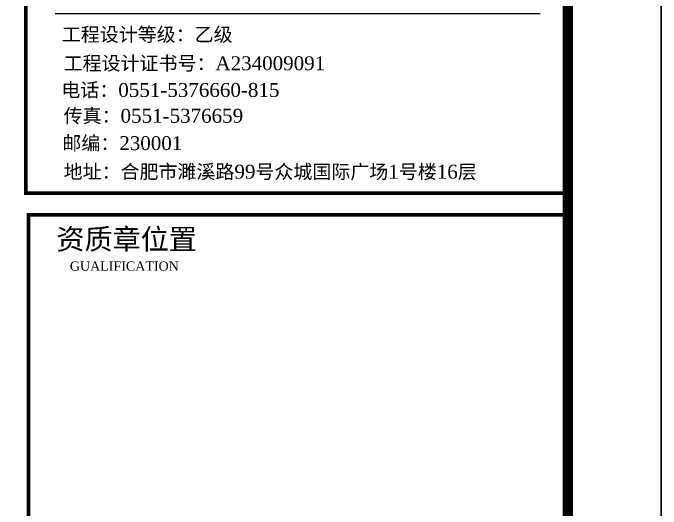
# Model space of a CAD drawing. Extents: x 54907 to 703237, y -798661 to -546661.
# Drawn here: x 479531 to 488916, y -686367 to -679182 of the extents above; entities that cross this region are included whole.
import ezdxf

# ---------------------------------------------------------------- set-up
doc = ezdxf.new("R2010")
doc.units = 0
doc.header["$LTSCALE"] = 1000
doc.header["$MEASUREMENT"] = 0
doc.layers.add('PUB_TEXT', color=7, linetype='Continuous')
doc.layers.add('PUB_TITLE', color=4, linetype='Continuous')
doc.layers.add('yichutu', color=7, linetype='Continuous', true_color=0xffffff, plot=False)
doc.styles.add('GHF', font='times.ttf')
doc.styles.add('STYLE1', font='simhei.ttf', dxfattribs={"width": 0.8})

# ---------------------------------------------------------------- blocks, each defined once
blk = doc.blocks.new('yct-1337-420-200550-63000-150-2010.0')
at = {"layer": 'yichutu', "color": 7, "true_color": 0xffffff}
blk.add_lwpolyline([(0, 0), (0, 63000), (200550, 63000), (200550, 0)], close=True, dxfattribs=at)

msp = doc.modelspace()

# ---------------------------------------------------------------- linework, layer by layer
at = {"color": 4, "lineweight": -2}
msp.add_line((480142.4, -679189.4), (487164.6, -679189.4), dxfattribs=at)
at = {"layer": 'PUB_TITLE'}
msp.add_line((488915.7, -735661.4), (488915.7, -672661.4), dxfattribs=at)
at = {"layer": 'PUB_TITLE', "const_width": 150}
msp.add_lwpolyline([(292115.7, -734161.4), (487565.7, -734161.4), (487565.7, -674161.4), (292115.7, -674161.4)], close=True, dxfattribs=at)
at = {"layer": 'PUB_TITLE', "color": 4, "const_width": 52.8}
for points in [[(479717.7, -681792.1), (487565.7, -681792.1), (487565.7, -674161.4), (479717.7, -674161.4)], [(479757.6, -690139), (487605.7, -690139), (487605.7, -682106), (479757.6, -682106)]]:
    msp.add_lwpolyline(points, close=True, dxfattribs=at)

# ---------------------------------------------------------------- block references
at = {"layer": 'yichutu'}
msp.add_blockref('yct-1337-420-200550-63000-150-2010.0', (288365.7, -735661.4), dxfattribs=at)

# ---------------------------------------------------------------- texts
at = {"layer": 'PUB_TEXT'}
for s, height, style, p in [('工程设计等级：乙级', 201.49, 'GHF', (480238.9, -679593.8)), ('工程设计证书号：A234009091', 201.486, 'GHF', (480264.8, -680010.8)), ('电话：0551-5376660-815', 201.486, 'GHF', (480232.3, -680397.7)), ('传真：0551-5376659', 201.486, 'GHF', (480264.8, -680771.7)), ('邮编：230001', 201.49, 'GHF', (480246.4, -681167.6)), ('地址：合肥市濉溪路99号众城国际广场1号楼16层', 201.486, 'GHF', (480264.8, -681581.4)), ('资质章位置', 298.5, 'STYLE1', (480159.5, -682607)), ('GUALIFICATION', 134.324, 'GHF', (480355.2, -682915.5))]:
    msp.add_text(s, height=height, dxfattribs=dict(at, style=style)).set_placement(p)

doc.saveas('drawing.dxf')
